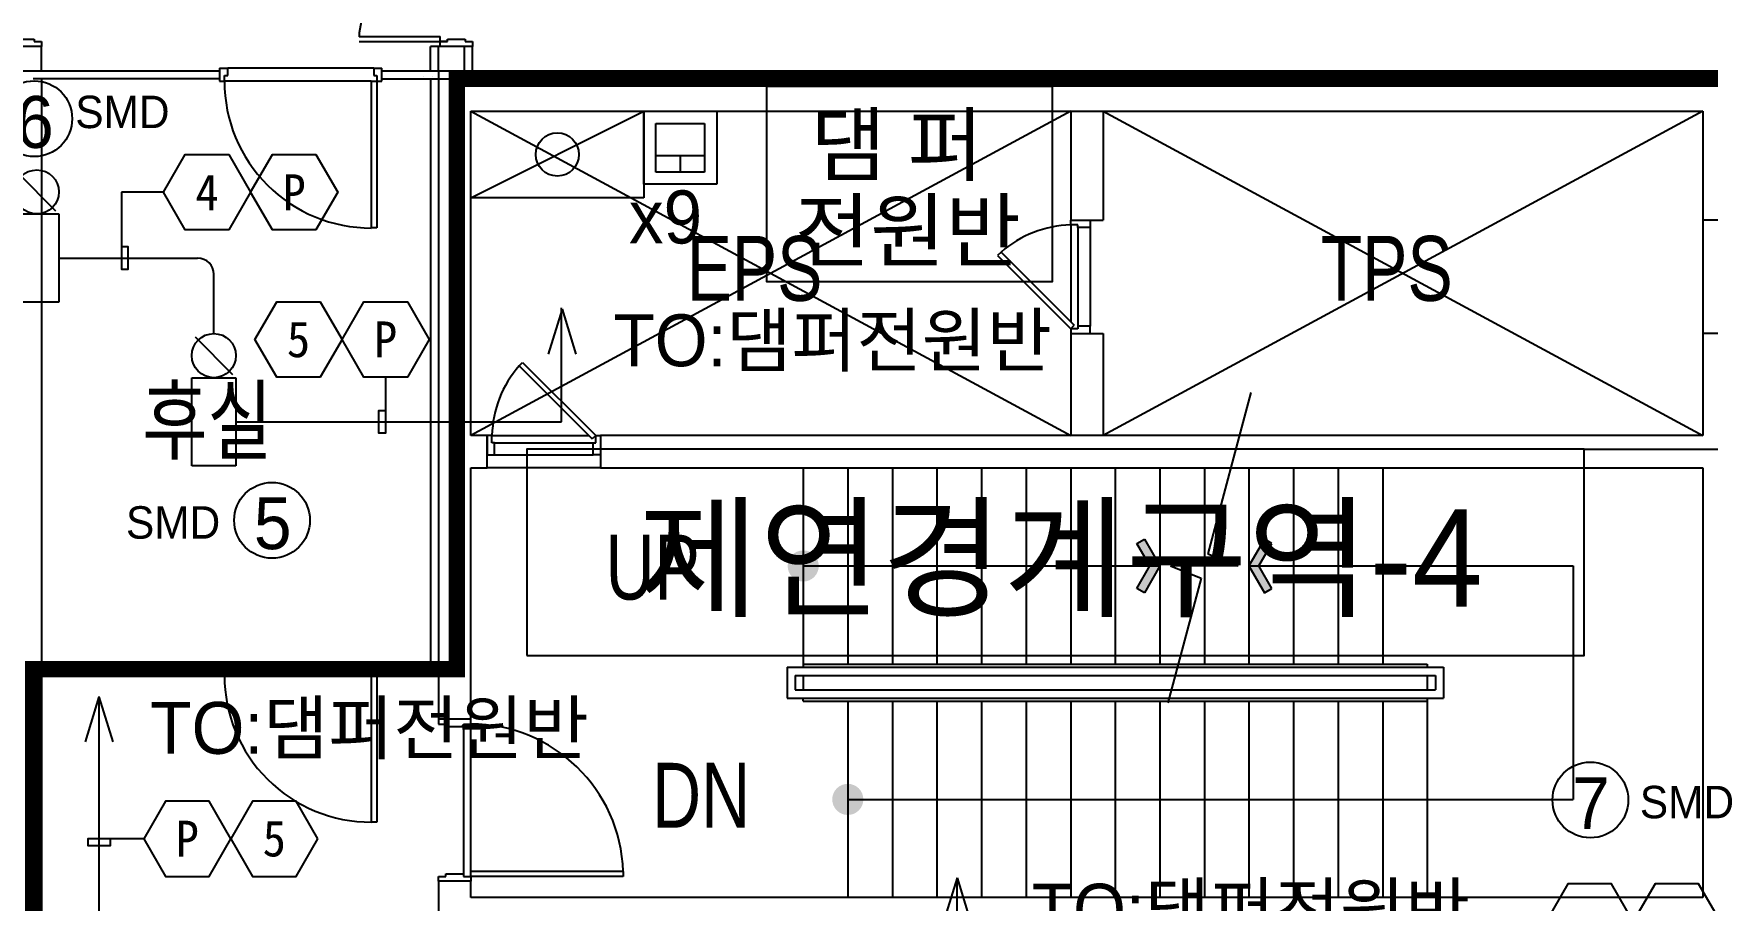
# Model space of a CAD drawing. Header units: millimetres. Extents: x 118559 to 211622, y 1329 to 63037.
# Drawn here: x 177131 to 187459, y 39376 to 44724 of the extents above; entities that cross this region are included whole.
import ezdxf
from ezdxf.enums import TextEntityAlignment as Align

# ---------------------------------------------------------------- set-up
doc = ezdxf.new("R2010")
doc.units = ezdxf.units.MM
doc.header["$LTSCALE"] = 120
doc.linetypes.add('HIDDENX2', pattern=[0.75, 0.5, -0.25])
for name, color, linetype in [('1구역', 41, 'Continuous'), ('ARCH', 9, 'Continuous'), ('DAMPER', 2, 'Continuous'), ('duct-si', 7, 'Continuous'), ('fire', 2, 'Continuous'), ('fire-l', 4, 'Continuous'), ('FIRE-NOTE', 7, 'Continuous'), ('SMD', 50, 'Continuous'), ('smd-f', 2, 'Continuous')]:
    doc.layers.add(name, color=color, linetype=linetype)
doc.styles.add('GHD', font='')
doc.styles.add('ghs', font='')
doc.styles.add('TT', font='')
doc.styles.add('돋움', font='')
doc.styles.get('GHD').set_extended_font_data('Dotum')
doc.styles.get('ghs').set_extended_font_data('Dotum')
doc.styles.get('TT').set_extended_font_data('Dotum')
doc.styles.get('돋움').set_extended_font_data('DotumChe')

# ---------------------------------------------------------------- blocks, each defined once
blk = doc.blocks.new('A$C3A4B6F19')
at = {"layer": 'fire'}
for p, q in [((0, 0), (0, 489)), ((0, 489), (978, 489)), ((978, 489), (0, 0)), ((978, 489), (978, 0)), ((978, 0), (0, 0))]:
    blk.add_line(p, q, dxfattribs=at)
blk.add_circle((489, 244.5), 122.2, dxfattribs=at)
blk = doc.blocks.new('e-22-1')
at = {"layer": 'DAMPER'}
blk.add_line((-5, 1), (-1, 1), dxfattribs=at)
at = {"layer": 'fire'}
for p, q in [((-5, -1), (-5, 1)), ((-1, 1), (-1, -1)), ((0.85, 0.85), (-0.85, -0.85)), ((-1, -1), (-5, -1))]:
    blk.add_line(p, q, dxfattribs=at)
blk.add_circle((0, 0), 1, dxfattribs=at)
blk = doc.blocks.new('e-31')
at = {"layer": 'fire'}
for p, q in [((-1.5, 0), (-1.5, 3)), ((-1.5, 3), (1.5, 3)), ((1.5, 3), (1.5, 0)), ((-1, 0.5), (-1, 2.5)), ((-1, 2.5), (1, 2.5)), ((0, 1.833), (0, 2.5)), ((1, 2.5), (1, 0.5)), ((-1, 1.833), (1, 1.833)), ((1.5, 0), (-1.5, 0)), ((1, 0.5), (-1, 0.5))]:
    blk.add_line(p, q, dxfattribs=at)

msp = doc.modelspace()

# ---------------------------------------------------------------- hatches: boundary and pattern name
at = {"layer": 'ARCH'}
h = msp.add_hatch(color=9, dxfattribs=at)
edge = h.paths.add_edge_path()
edge.add_arc((181880.1, 41439.2), 96, 360, 540)
edge.add_arc((181880.1, 41439.2), 96, 540, 720)
h = msp.add_hatch(color=9, dxfattribs=at)
edge = h.paths.add_edge_path()
edge.add_arc((181880.1, 41439.2), 96, 360, 540)
edge.add_arc((181880.1, 41439.2), 96, 540, 720)
for points in [[(183984.7, 41274), (183938.5, 41300.7), (184018.5, 41439.2), (183938.5, 41577.8), (183984.7, 41604.4), (184080.1, 41439.2)], [(183984.7, 41274), (183938.5, 41300.7), (184018.5, 41439.2), (183938.5, 41577.8), (183984.7, 41604.4), (184080.1, 41439.2)], [(184725.5, 41274), (184771.6, 41300.7), (184691.6, 41439.2), (184771.6, 41577.8), (184725.5, 41604.4), (184630.1, 41439.2)], [(184725.5, 41274), (184771.6, 41300.7), (184691.6, 41439.2), (184771.6, 41577.8), (184725.5, 41604.4), (184630.1, 41439.2)]]:
    msp.add_hatch(color=9, dxfattribs=at).paths.add_polyline_path(points)
h = msp.add_hatch(color=9, dxfattribs=at)
edge = h.paths.add_edge_path()
edge.add_arc((182155.1, 39999.2), 96, 360, 540)
edge.add_arc((182155.1, 39999.2), 96, 540, 720)
h = msp.add_hatch(color=9, dxfattribs=at)
edge = h.paths.add_edge_path()
edge.add_arc((182155.1, 39999.2), 96, 360, 540)
edge.add_arc((182155.1, 39999.2), 96, 540, 720)

# ---------------------------------------------------------------- linework, layer by layer
at = {"layer": '1구역', "color": 4, "linetype": 'HIDDENX2', "ltscale": 7, "const_width": 100, "elevation": 0}
msp.add_lwpolyline([(177130.1, 40802.5), (179743.5, 40802.5), (179743.4, 44444), (194080.1, 44444.2), (194080.1, 46185.5), (200110.1, 46185.5), (200110.1, 52274.1), (160991.4, 52274.1), (160991.4, 42084.2), (169430.1, 42084.2), (169430.1, 35944.2), (167230.1, 35944.2), (167230.1, 31994.2), (177130, 31994.2), (177130.1, 40802.5)], dxfattribs=at)
at = {"layer": 'ARCH', "color": 9}
for p, q in [((177180.1, 44644.2, 0), (176920.1, 44644.2, 0)), ((177025.1, 44689.2, 0), (177135.1, 44689.2, 0)), ((177025.1, 44689.2, 0), (177135.1, 44689.2, 0)), ((177135.1, 44689.2, 0), (177135.1, 44674.2, 0)), ((177135.1, 44689.2, 0), (177135.1, 44674.2, 0)), ((177135.1, 44674.2, 0), (177180.1, 44674.2, 0)), ((177135.1, 44674.2, 0), (177180.1, 44674.2, 0)), ((177180.1, 44674.2, 0), (177180.1, 44644.2, 0)), ((177180.1, 44674.2, 0), (177180.1, 44644.2, 0)), ((177180.1, 44494.2, 0), (177180.1, 44644.2, 0)), ((179140.1, 44704.2, 0), (179640.1, 44704.2, 0)), ((179140.1, 44704.2, 0), (179640.1, 44704.2, 0)), ((179140.1, 44674.2, 0), (179640.1, 44674.2, 0)), ((179140.1, 44674.2, 0), (179640.1, 44674.2, 0)), ((179580.1, 44494.2, 0), (179580.1, 44644.2, 0)), ((179840.1, 44644.2, 0), (179580.1, 44644.2, 0)), ((179630.1, 44494.2, 0), (179630.1, 44644.2, 0)), ((179640.1, 44644.2, 0), (179640.1, 44704.2, 0)), ((179640.1, 44644.2, 0), (179640.1, 44674.2, 0)), ((179640.1, 44674.2, 0), (179685.1, 44674.2, 0)), ((179640.1, 44674.2, 0), (179685.1, 44674.2, 0)), ((179685.1, 44674.2, 0), (179640.1, 44674.2, 0)), ((179685.1, 44674.2, 0), (179685.1, 44689.2, 0)), ((179685.1, 44689.2, 0), (179795.1, 44689.2, 0)), ((179685.1, 44674.2, 0), (179685.1, 44689.2, 0)), ((179685.1, 44689.2, 0), (179795.1, 44689.2, 0)), ((179790.1, 44494.2, 0), (179790.1, 44644.2, 0)), ((179795.1, 44689.2, 0), (179795.1, 44674.2, 0)), ((179795.1, 44689.2, 0), (179795.1, 44674.2, 0)), ((179795.1, 44674.2, 0), (179840.1, 44674.2, 0)), ((179795.1, 44674.2, 0), (179840.1, 44674.2, 0)), ((179840.1, 44674.2, 0), (179840.1, 44644.2, 0)), ((179840.1, 44674.2, 0), (179840.1, 44644.2, 0)), ((179840.1, 44494.2, 0), (179840.1, 44644.2, 0)), ((176330.1, 44494.2, 0), (178280.1, 44494.2, 0)), ((178280.1, 44444.2, 0), (177130.1, 44444.1, 0)), ((177180.1, 44444.2, 0), (177180.1, 31994.2, 0)), ((178280.1, 44509.2, 0), (178280.1, 44429.2, 0)), ((178280.1, 44509.2, 0), (178329.9, 44509.2, 0)), ((178280.1, 44494.2, 0), (178280.1, 44444.2, 0)), ((178280.1, 44429.2, 0), (178309.4, 44429.2, 0)), ((178309.4, 44465.1, 0), (178329.9, 44465.1, 0)), ((178309.4, 44429.2, 0), (178309.4, 44465.1, 0)), ((178309.4, 44465.1, 0), (178329.9, 44465.1, 0)), ((179215.4, 44429.2, 0), (178309.4, 44429.2, 0)), ((178329.9, 44465.1, 0), (178329.9, 44509.2, 0)), ((179230.2, 44509.2, 0), (178329.9, 44509.2, 0)), ((179215.4, 44429.2, 0), (179215.4, 43524, 0)), ((179215.4, 44429.2, 0), (179250.7, 44429.2, 0)), ((179230.2, 44509.2, 0), (179230.2, 44465.1, 0)), ((179230.2, 44509.2, 0), (179280.1, 44509.2, 0)), ((179230.2, 44465.1, 0), (179250.7, 44465.1, 0)), ((179250.7, 44465.1, 0), (179250.7, 44429.2, 0)), ((179250.7, 44429.2, 0), (179280.1, 44429.2, 0)), ((179250.7, 44429.2, 0), (179250.7, 43524, 0)), ((179280.1, 44429.2, 0), (179280.1, 44509.2, 0)), ((179280.1, 44494.2, 0), (192330.1, 44494.2, 0)), ((179280.1, 44444.2, 0), (179280.1, 44494.2, 0)), ((179280.1, 44444.2, 0), (179280.1, 44494.2, 0)), ((179280.1, 44444.1, 0), (189655.1, 44444.1, 0)), ((179540.1, 44459.2, 0), (179540.1, 44459.2, 0)), ((179580.1, 44444.1, 0), (179580.1, 40844.2, 0)), ((179590.1, 44459.2, 0), (179590.1, 44459.2, 0)), ((179590.1, 44459.2, 0), (179590.1, 44459.2, 0)), ((179630.1, 44494.2, 0), (179630.1, 44444.2, 0)), ((179630.1, 44444.2, 0), (179630.1, 40944.2, 0)), ((187630.1, 44444.2, 0), (182530.1, 44444.2, 0)), ((179830.1, 44244.2, 0), (187430.1, 44244.3, 0)), ((179830.1, 42244.2, 0), (179830.1, 44244.2, 0)), ((183530.3, 44244.3, 0), (179830.3, 42244.2, 0)), ((179830.3, 44244.3, 0), (183530.3, 42244.2, 0)), ((183530.3, 44244.3, 0), (179830.3, 42244.2, 0)), ((179830.3, 44244.3, 0), (183530.3, 42244.2, 0)), ((183530.1, 44244.2, 0), (183530.1, 43572.9, 0)), ((183730.1, 44244.2, 0), (183730.1, 43572.9, 0)), ((187430.3, 44244.3, 0), (183730.3, 42244.2, 0)), ((183730.3, 44244.3, 0), (187430.3, 42244.2, 0)), ((187430.3, 44244.3, 0), (183730.3, 42244.2, 0)), ((183730.3, 44244.3, 0), (187430.3, 42244.2, 0)), ((187430.1, 44244.3, 0), (187430.1, 42244.2, 0)), ((179250.7, 43524, 0), (179215.4, 43524, 0)), ((183530.1, 43572.9, 0), (183730.1, 43572.9, 0)), ((183530.1, 43572.9, 0), (183650.1, 43572.9, 0)), ((183530.1, 43542.9, 0), (183530.1, 43572.9, 0)), ((183530.1, 43542.9, 0), (183530.1, 42945.5, 0)), ((183575.1, 43542.9, 0), (183530.1, 43542.9, 0)), ((183575.1, 43527.9, 0), (183575.1, 43542.9, 0)), ((183575.1, 43527.9, 0), (183575.1, 42917.9, 0)), ((183650.1, 43527.9, 0), (183575.1, 43527.9, 0)), ((183650.1, 43572.9, 0), (183650.1, 43527.9, 0)), ((183650.1, 43527.9, 0), (183650.1, 42917.9, 0)), ((187629.9, 43572.9, 0), (187429.9, 43572.9, 0)), ((187630.1, 43572.9, 0), (187429.9, 43572.9, 0)), ((183100.7, 43375.8, 0), (183079.4, 43354.6, 0)), ((183100.7, 43375.8, 0), (183551.4, 42924.2, 0)), ((183079.4, 43354.6, 0), (183530.1, 42902.9, 0)), ((183530.1, 42902.9, 0), (183551.4, 42924.2, 0)), ((183575.1, 42902.9, 0), (183530.1, 42902.9, 0)), ((183530.1, 42902.9, 0), (183530.1, 42872.9, 0)), ((183530.1, 42872.9, 0), (183530.1, 42244.2, 0)), ((183530.1, 42872.9, 0), (183730.1, 42872.9, 0)), ((183530.1, 42872.9, 0), (183650.1, 42872.9, 0)), ((183650.1, 42917.9, 0), (183575.1, 42917.9, 0)), ((183575.1, 42917.9, 0), (183575.1, 42902.9, 0)), ((183650.1, 42872.9, 0), (183650.1, 42917.9, 0)), ((183730.1, 42872.9, 0), (183730.1, 42244.2, 0)), ((187629.9, 42872.9, 0), (187429.9, 42872.9, 0)), ((187630.1, 42872.9, 0), (187429.9, 42872.9, 0)), ((180127.1, 42673.6, 0), (180148.4, 42694.9, 0)), ((180127.1, 42673.6, 0), (180148.4, 42694.9, 0)), ((180127.1, 42673.6, 0), (180578.8, 42222.9, 0)), ((180127.1, 42673.6, 0), (180578.8, 42222.9, 0)), ((180148.4, 42694.9, 0), (180600.1, 42244.2, 0)), ((180148.4, 42694.9, 0), (180600.1, 42244.2, 0)), ((184641.6, 42508.7, 0), (184375.3, 41514.8, 0)), ((184641.6, 42508.7, 0), (184375.3, 41514.8, 0)), ((179930.1, 42244.2, 0), (179830.1, 42244.2, 0)), ((179830.3, 42244.2, 0), (179830.1, 42244.2, 0)), ((179930.1, 42244.2, 0), (179830.1, 42244.2, 0)), ((179930.1, 42044.2, 0), (179930.1, 42244.2, 0)), ((179930.1, 42244.2, 0), (179930.1, 42124.2, 0)), ((179960.1, 42244.2, 0), (179930.1, 42244.2, 0)), ((179930.1, 42244.2, 0), (179930.1, 42124.2, 0)), ((179960.1, 42244.2, 0), (179930.1, 42244.2, 0)), ((179960.1, 42244.2, 0), (180557.5, 42244.2, 0)), ((179960.1, 42199.2, 0), (179960.1, 42244.2, 0)), ((179960.1, 42244.2, 0), (180557.5, 42244.2, 0)), ((179960.1, 42199.2, 0), (179960.1, 42244.2, 0)), ((180600.1, 42244.2, 0), (180578.8, 42222.9, 0)), ((180600.1, 42244.2, 0), (180578.8, 42222.9, 0)), ((180600.1, 42199.2, 0), (180600.1, 42244.2, 0)), ((180600.1, 42244.2, 0), (180630.1, 42244.2, 0)), ((180600.1, 42199.2, 0), (180600.1, 42244.2, 0)), ((180600.1, 42244.2, 0), (180630.1, 42244.2, 0)), ((187430.1, 42244.2, 0), (180630.1, 42244.2, 0)), ((180630.1, 42244.2, 0), (180630.1, 42044.2, 0)), ((180630.1, 42244.2, 0), (180630.1, 42124.2, 0)), ((180630.1, 42244.2, 0), (180630.1, 42124.2, 0)), ((179975.1, 42199.2, 0), (179960.1, 42199.2, 0)), ((179975.1, 42199.2, 0), (179960.1, 42199.2, 0)), ((179975.1, 42199.2, 0), (180585.1, 42199.2, 0)), ((179975.1, 42124.2, 0), (179975.1, 42199.2, 0)), ((179975.1, 42199.2, 0), (180585.1, 42199.2, 0)), ((179975.1, 42124.2, 0), (179975.1, 42199.2, 0)), ((180585.1, 42124.2, 0), (180585.1, 42199.2, 0)), ((180585.1, 42199.2, 0), (180600.1, 42199.2, 0)), ((180585.1, 42124.2, 0), (180585.1, 42199.2, 0)), ((180585.1, 42199.2, 0), (180600.1, 42199.2, 0)), ((179830.1, 40494.2, 0), (179830.1, 42044.2, 0)), ((179830.1, 42044.2, 0), (179930.1, 42044.2, 0)), ((179830.1, 40494.2, 0), (179830.1, 42044.2, 0)), ((179930.1, 42124.2, 0), (179975.1, 42124.2, 0)), ((179930.1, 42124.2, 0), (179975.1, 42124.2, 0)), ((180630.1, 42044.2, 0), (179930.1, 42044.2, 0)), ((180630.1, 42044.2, 0), (179930.1, 42044.2, 0)), ((179975.1, 42124.2, 0), (180585.1, 42124.2, 0)), ((179975.1, 42124.2, 0), (180585.1, 42124.2, 0)), ((180630.1, 42124.2, 0), (180585.1, 42124.2, 0)), ((180630.1, 42124.2, 0), (180585.1, 42124.2, 0)), ((180630.1, 42044.2, 0), (187430.1, 42044.2, 0)), ((181880.1, 42044.2, 0), (181880.1, 40814.2, 0)), ((181880.1, 42044.2, 0), (181880.1, 40814.2, 0)), ((182155.1, 42044.2, 0), (182155.1, 40834.2, 0)), ((182155.1, 42044.2, 0), (182155.1, 40834.2, 0)), ((182430.1, 42044.2, 0), (182430.1, 40834.2, 0)), ((182430.1, 42044.2, 0), (182430.1, 40834.2, 0)), ((182705.1, 42044.2, 0), (182705.1, 40834.2, 0)), ((182705.1, 42044.2, 0), (182705.1, 40834.2, 0)), ((182980.1, 42044.2, 0), (182980.1, 40834.2, 0)), ((182980.1, 42044.2, 0), (182980.1, 40834.2, 0)), ((183255.1, 42044.2, 0), (183255.1, 40834.2, 0)), ((183255.1, 42044.2, 0), (183255.1, 40834.2, 0)), ((183530.1, 42044.2, 0), (183530.1, 40834.2, 0)), ((183530.1, 42044.2, 0), (183530.1, 40834.2, 0)), ((183805.1, 42044.2, 0), (183805.1, 40834.2, 0)), ((183805.1, 42044.2, 0), (183805.1, 40834.2, 0)), ((184080.1, 42044.2, 0), (184080.1, 40834.2, 0)), ((184080.1, 42044.2, 0), (184080.1, 40834.2, 0)), ((184355.1, 42044.2, 0), (184355.1, 40834.2, 0)), ((184355.1, 42044.2, 0), (184355.1, 40834.2, 0)), ((184630.1, 42044.2, 0), (184630.1, 40834.2, 0)), ((184630.1, 42044.2, 0), (184630.1, 40834.2, 0)), ((184905.1, 42044.2, 0), (184905.1, 40834.2, 0)), ((184905.1, 42044.2, 0), (184905.1, 40834.2, 0)), ((185180.1, 42044.2, 0), (185180.1, 40834.2, 0)), ((185180.1, 42044.2, 0), (185180.1, 40834.2, 0)), ((185455.1, 42044.2, 0), (185455.1, 40834.2, 0)), ((185455.1, 42044.2, 0), (185455.1, 40834.2, 0)), ((187430.1, 42044.2, 0), (187430.1, 39394.2, 0)), ((183938.5, 41577.8, 0), (183984.7, 41604.4, 0)), ((183938.5, 41577.8, 0), (183984.7, 41604.4, 0)), ((184018.5, 41439.2, 0), (183938.5, 41577.8, 0)), ((184018.5, 41439.2, 0), (183938.5, 41577.8, 0)), ((183984.7, 41604.4, 0), (184080.1, 41439.2, 0)), ((183984.7, 41604.4, 0), (184080.1, 41439.2, 0)), ((184725.5, 41604.4, 0), (184630.1, 41439.2, 0)), ((184725.5, 41604.4, 0), (184630.1, 41439.2, 0)), ((184691.6, 41439.2, 0), (184771.6, 41577.8, 0)), ((184691.6, 41439.2, 0), (184771.6, 41577.8, 0)), ((184771.6, 41577.8, 0), (184725.5, 41604.4, 0)), ((184771.6, 41577.8, 0), (184725.5, 41604.4, 0)), ((181880.1, 41439.2, 0), (184080.1, 41439.2, 0)), ((181880.1, 41439.2, 0), (184080.1, 41439.2, 0)), ((183938.5, 41300.7, 0), (184018.5, 41439.2, 0)), ((183938.5, 41300.7, 0), (184018.5, 41439.2, 0)), ((184080.1, 41439.2, 0), (183984.7, 41274, 0)), ((184080.1, 41439.2, 0), (183984.7, 41274, 0)), ((184563.7, 41439.2, 0), (184146.4, 41439.2, 0)), ((184146.4, 41439.2, 0), (184334.8, 41363.6, 0)), ((184563.7, 41439.2, 0), (184146.4, 41439.2, 0)), ((184146.4, 41439.2, 0), (184334.8, 41363.6, 0)), ((184375.3, 41514.8, 0), (184563.7, 41439.2, 0)), ((184375.3, 41514.8, 0), (184563.7, 41439.2, 0)), ((184630.1, 41439.2, 0), (186630.1, 41439.2, 0)), ((184630.1, 41439.2, 0), (186630.1, 41439.2, 0)), ((184630.1, 41439.2, 0), (184725.5, 41274, 0)), ((184630.1, 41439.2, 0), (184725.5, 41274, 0)), ((184771.6, 41300.7, 0), (184691.6, 41439.2, 0)), ((184771.6, 41300.7, 0), (184691.6, 41439.2, 0)), ((186630.1, 41439.2, 0), (186630.1, 39999.2, 0)), ((186630.1, 41439.2, 0), (186630.1, 39999.2, 0)), ((184334.8, 41363.6, 0), (184129.1, 40595.8, 0)), ((184334.8, 41363.6, 0), (184129.1, 40595.8, 0)), ((183984.7, 41274, 0), (183938.5, 41300.7, 0)), ((183984.7, 41274, 0), (183938.5, 41300.7, 0)), ((184725.5, 41274, 0), (184771.6, 41300.7, 0)), ((184725.5, 41274, 0), (184771.6, 41300.7, 0)), ((179630.1, 40944.2, 0), (179630.1, 40494.2, 0)), ((179630.1, 40844.2, 0), (177180.1, 40844.2, 0)), ((179630.1, 40794.2, 0), (177180.1, 40794.2, 0)), ((178280.1, 40844.2, 0), (178280.1, 40764.2, 0)), ((178280.1, 40844.2, 0), (178329.9, 40844.2, 0)), ((178309.4, 40800.1, 0), (178329.9, 40800.1, 0)), ((178309.4, 40764.2, 0), (178309.4, 40800.1, 0)), ((178309.4, 40800.1, 0), (178329.9, 40800.1, 0)), ((178329.9, 40800.1, 0), (178329.9, 40844.2, 0)), ((179230.2, 40844.2, 0), (178329.9, 40844.2, 0)), ((179230.2, 40844.2, 0), (179230.2, 40800.1, 0)), ((179230.2, 40844.2, 0), (179280.1, 40844.2, 0)), ((179230.2, 40800.1, 0), (179250.7, 40800.1, 0)), ((179250.7, 40800.1, 0), (179250.7, 40764.2, 0)), ((179280.1, 40764.2, 0), (179280.1, 40844.2, 0)), ((179280.1, 40779.2, 0), (179280.1, 40829.2, 0)), ((179280.1, 40779.2, 0), (179280.1, 40829.2, 0)), ((181780.1, 40814.2, 0), (185830.1, 40814.2, 0)), ((181780.1, 40814.2, 0), (181780.1, 40624.2, 0)), ((181780.1, 40814.2, 0), (185830.1, 40814.2, 0)), ((181780.1, 40814.2, 0), (181780.1, 40624.2, 0)), ((181880.1, 40834.2, 0), (185730.1, 40834.2, 0)), ((181880.1, 40834.2, 0), (185730.1, 40834.2, 0)), ((185730.1, 40834.2, 0), (185730.1, 40814.2, 0)), ((185730.1, 40834.2, 0), (185730.1, 40814.2, 0)), ((185830.1, 40814.2, 0), (185830.1, 40624.2, 0)), ((185830.1, 40814.2, 0), (185830.1, 40624.2, 0)), ((178280.1, 40764.2, 0), (178309.4, 40764.2, 0)), ((179215.4, 40764.2, 0), (179215.4, 39859, 0)), ((179215.4, 40764.2, 0), (179250.7, 40764.2, 0)), ((179250.7, 40764.2, 0), (179280.1, 40764.2, 0)), ((179250.7, 40764.2, 0), (179250.7, 39859, 0)), ((179630.1, 40694.2, 0), (179630.1, 40494.2, 0)), ((181830.1, 40764.2, 0), (185780.1, 40764.2, 0)), ((181830.1, 40764.2, 0), (181830.1, 40674.2, 0)), ((181830.1, 40764.2, 0), (185780.1, 40764.2, 0)), ((181830.1, 40764.2, 0), (181830.1, 40674.2, 0)), ((181880.1, 40764.2, 0), (181880.1, 40674.2, 0)), ((181880.1, 40764.2, 0), (181880.1, 40674.2, 0)), ((185730.1, 40764.2, 0), (185730.1, 40674.2, 0)), ((185730.1, 40764.2, 0), (185730.1, 40674.2, 0)), ((185780.1, 40764.2, 0), (185780.1, 40674.2, 0)), ((185780.1, 40764.2, 0), (185780.1, 40674.2, 0)), ((181780.1, 40624.2, 0), (185830.1, 40624.2, 0)), ((181780.1, 40624.2, 0), (185830.1, 40624.2, 0)), ((181830.1, 40674.2, 0), (185780.1, 40674.2, 0)), ((181830.1, 40674.2, 0), (185780.1, 40674.2, 0)), ((181880.1, 40604.2, 0), (181880.1, 40624.2, 0)), ((181880.1, 40604.2, 0), (181880.1, 40624.2, 0)), ((181880.1, 40604.2, 0), (185730.1, 40604.2, 0)), ((181880.1, 40604.2, 0), (185730.1, 40604.2, 0)), ((182155.1, 40604.2, 0), (182155.1, 39394.2, 0)), ((182155.1, 40604.2, 0), (182155.1, 39394.2, 0)), ((182430.1, 40604.2, 0), (182430.1, 39394.2, 0)), ((182430.1, 40604.2, 0), (182430.1, 39394.2, 0)), ((182705.1, 40604.2, 0), (182705.1, 39394.2, 0)), ((182705.1, 40604.2, 0), (182705.1, 39394.2, 0)), ((182980.1, 40604.2, 0), (182980.1, 39394.2, 0)), ((182980.1, 40604.2, 0), (182980.1, 39394.2, 0)), ((183255.1, 40604.2, 0), (183255.1, 39394.2, 0)), ((183255.1, 40604.2, 0), (183255.1, 39394.2, 0)), ((183530.1, 40604.2, 0), (183530.1, 39394.2, 0)), ((183530.1, 40604.2, 0), (183530.1, 39394.2, 0)), ((183805.1, 40604.2, 0), (183805.1, 39394.2, 0)), ((183805.1, 40604.2, 0), (183805.1, 39394.2, 0)), ((184080.1, 40604.2, 0), (184080.1, 39394.2, 0)), ((184080.1, 40604.2, 0), (184080.1, 39394.2, 0)), ((184355.1, 40604.2, 0), (184355.1, 39394.2, 0)), ((184355.1, 40604.2, 0), (184355.1, 39394.2, 0)), ((184630.1, 40604.2, 0), (184630.1, 39394.2, 0)), ((184630.1, 40604.2, 0), (184630.1, 39394.2, 0)), ((184905.1, 40604.2, 0), (184905.1, 39394.2, 0)), ((184905.1, 40604.2, 0), (184905.1, 39394.2, 0)), ((185180.1, 40604.2, 0), (185180.1, 39394.2, 0)), ((185180.1, 40604.2, 0), (185180.1, 39394.2, 0)), ((185455.1, 40604.2, 0), (185455.1, 39394.2, 0)), ((185455.1, 40604.2, 0), (185455.1, 39394.2, 0)), ((185730.1, 40624.2, 0), (185730.1, 39394.2, 0)), ((185730.1, 40624.2, 0), (185730.1, 39394.2, 0)), ((179830.1, 40494.2, 0), (179630.1, 40494.2, 0)), ((179830.1, 40494.2, 0), (179630.1, 40494.2, 0)), ((179630.1, 40494.2, 0), (179630.1, 40464.2, 0)), ((179830.1, 40464.2, 0), (179830.1, 40494.2, 0)), ((179630.1, 40464.2, 0), (179675.1, 40464.2, 0)), ((179675.1, 40464.2, 0), (179675.1, 40449.2, 0)), ((179675.1, 40449.2, 0), (179785.1, 40449.2, 0)), ((179785.1, 40449.2, 0), (179785.1, 40464.2, 0)), ((179785.1, 40464.2, 0), (179830.1, 40464.2, 0)), ((179785.1, 40449.2, 0), (179785.1, 39539.2, 0)), ((179830.1, 39524.2, 0), (179830.1, 40464.2, 0)), ((182155.1, 39999.2, 0), (186630.1, 39999.2, 0)), ((182155.1, 39999.2, 0), (186630.1, 39999.2, 0)), ((179250.7, 39859, 0), (179215.4, 39859, 0)), ((180769.6, 39554.2, 0), (179830.1, 39554.2, 0)), ((179830.1, 39524.2, 0), (179830.1, 39554.2, 0)), ((180769.6, 39554.2, 0), (180769.6, 39524.2, 0)), ((179630.1, 39494.2, 0), (179630.1, 39524.2, 0)), ((179630.1, 39524.2, 0), (179675.1, 39524.2, 0)), ((179830.1, 39494.2, 0), (179630.1, 39494.2, 0)), ((179630.1, 39494.2, 0), (179630.1, 39194.2, 0)), ((179630.1, 39494.2, 0), (179630.1, 39194.2, 0)), ((179830.1, 39494.2, 0), (179630.1, 39494.2, 0)), ((179675.1, 39524.2, 0), (179675.1, 39539.2, 0)), ((179675.1, 39539.2, 0), (179785.1, 39539.2, 0)), ((179785.1, 39539.2, 0), (179785.1, 39524.2, 0)), ((179785.1, 39524.2, 0), (179830.1, 39524.2, 0)), ((180769.6, 39524.2, 0), (179830.1, 39524.2, 0)), ((179830.1, 39524.2, 0), (179830.1, 39494.2, 0)), ((179830.1, 39394.2, 0), (179830.1, 39494.2, 0)), ((179830.1, 39394.2, 0), (179830.1, 39494.2, 0)), ((187430.1, 39394.2, 0), (179830.1, 39394.2, 0))]:
    msp.add_line(p, q, dxfattribs=at)
for centre, radius, start, end in [((179601.8, 44683.6, 0), 462.2, 85.2502, 177.44923), ((179214.1, 44428.6, 0), 904.7, 179.96385, 270.08492), ((183549.5, 42857.6, 0), 685.6, 91.62686, 130.89578), ((180645.4, 42224.8, 0), 685.6, 139.10422, 178.37314), ((180645.4, 42224.8, 0), 685.6, 139.10422, 178.37314), ((179214.1, 40763.6, 0), 904.7, 179.96385, 270.08492), ((179830.1, 39524.2, 0), 940, 1.82712, 90)]:
    msp.add_arc(centre, radius, start, end, dxfattribs=at)
at = {"layer": 'duct-si', "linetype": 'Continuous'}
msp.add_line((186697.4, 42160.3, 0), (187632.4, 42160.3, 0), dxfattribs=at)
at = {"layer": 'duct-si', "linetype": 'Continuous', "elevation": 0}
msp.add_lwpolyline([(180174.8, 40887.8), (186697.4, 40887.8), (186697.4, 42160.3), (180174.8, 42160.3)], close=True, dxfattribs=at)
at = {"layer": 'fire', "color": 2}
msp.add_line((177933.7, 43744.3, 0), (177675.3, 43744.3, 0), dxfattribs=at)
at = {"layer": 'fire', "color": 2, "elevation": 0}
for points in [[(177675.3, 43744.3), (177675.3, 43269), (177716.1, 43269), (177716.1, 43407.9), (177675.3, 43407.9)], [(179303.6, 42603.8), (179303.6, 42259.2), (179262.8, 42259.2), (179262.8, 42398.1), (179303.6, 42398.1)], [(177811.4, 39756.6), (177466.8, 39756.6), (177466.8, 39715.8), (177605.7, 39715.8), (177605.7, 39756.6)]]:
    msp.add_lwpolyline(points, dxfattribs=at)
at = {"layer": 'fire-l', "color": 6, "ltscale": 2}
for p, q in [((177288.2, 43338.4, 0), (178144.1, 43338.4, 0)), ((178244.1, 42872.7, 0), (178244.1, 43238.4, 0)), ((180392.4, 43022.3, 98.6), (180307, 42745.5, 2905.6)), ((180389.4, 42328.7, 0), (180389.4, 43032.1, 0)), ((180392.4, 43022.3, 98.6), (180477.8, 42745.5, 2905.6)), ((178380.1, 42328.7, 0), (180389.4, 42328.7, 0)), ((177535.2, 40631.6, 32.2), (177449.8, 40354.8, 2839.2)), ((177535.2, 40631.6, 32.2), (177620.7, 40354.8, 2839.2)), ((177536.2, 39088.2, 0), (177536.2, 40634.8, 0)), ((182828.9, 39515, 0), (182743.5, 39238.2, 2807)), ((182828.9, 37213.2, 0), (182828.9, 39515, 0)), ((182828.9, 39515, 0), (182914.3, 39238.2, 2807))]:
    msp.add_line(p, q, dxfattribs=at)
at = {"layer": 'fire-l', "color": 1, "elevation": 0}
msp.add_lwpolyline([(181656, 44398.8), (183415.2, 44398.8), (183415.2, 43192.6), (181656, 43192.6)], close=True, dxfattribs=at)
at = {"layer": 'fire-l', "color": 2, "elevation": 0}
for points in [[(177933.7, 43744.3), (178068, 43977), (178336.6, 43977), (178470.9, 43744.3), (178336.6, 43511.7), (178068, 43511.7)], [(178470.9, 43744.3), (178605.2, 43977), (178873.9, 43977), (179008.2, 43744.3), (178873.9, 43511.7), (178605.2, 43511.7)], [(178497.8, 42836.4), (178632.1, 43069), (178900.7, 43069), (179035, 42836.4), (178900.7, 42603.8), (178632.1, 42603.8)], [(179035, 42836.4), (179169.3, 43069), (179437.9, 43069), (179572.2, 42836.4), (179437.9, 42603.8), (179169.3, 42603.8)], [(178348.6, 39756.6), (178214.3, 39989.2), (177945.7, 39989.2), (177811.4, 39756.6), (177945.7, 39524), (178214.3, 39524)], [(178885.8, 39756.6), (178751.5, 39989.2), (178482.9, 39989.2), (178348.6, 39756.6), (178482.9, 39524), (178751.5, 39524)], [(187000.9, 39245.6), (186866.6, 39478.2), (186598, 39478.2), (186463.7, 39245.6), (186598, 39013), (186866.6, 39013)], [(187538.1, 39245.6), (187403.8, 39478.2), (187135.2, 39478.2), (187000.9, 39245.6), (187135.2, 39013), (187403.8, 39013)]]:
    msp.add_lwpolyline(points, close=True, dxfattribs=at)
at = {"layer": 'fire-l', "color": 6, "ltscale": 2}
msp.add_arc((178144.1, 43238.4, 0), 100, 0, 90, dxfattribs=at)
at = {"layer": 'smd-f'}
for centre in [(177136.3, 44198.2), (178603.4, 41720.7, 0), (186736.4, 39995.8)]:
    msp.add_circle(centre, 233.7, dxfattribs=at)

# ---------------------------------------------------------------- block references
at = {"layer": 'fire-l', "xscale": 1.090446640619418, "yscale": 1.090446640619418, "zscale": 1.090446640619418, "rotation": 180}
msp.add_blockref('A$C3A4B6F19', (180896.5, 44244.2, 0), dxfattribs=at)
at = {"layer": 'fire-l', "ltscale": 2, "xscale": 136, "yscale": 136, "zscale": 136, "rotation": 90}
for p in [(177152.2, 43746.4, 0), (178244.1, 42736.7, 0)]:
    msp.add_blockref('e-22-1', p, dxfattribs=at)
at = {"layer": 'FIRE-NOTE', "color": 6, "ltscale": 2, "xscale": 150, "yscale": 150, "zscale": 150, "rotation": 180}
msp.add_blockref('e-31', (181121.5, 44244.2, 0), dxfattribs=at)

# ---------------------------------------------------------------- texts
at = {"layer": 'ARCH', "color": 9, "style": 'GHD', "width": 0.8}
for s, p in [('EPS', (181579.8, 43274.8, 0)), ('EPS', (181579.8, 43274.8, 0)), ('TPS', (185479.8, 43274.8, 0)), ('TPS', (185479.8, 43274.8, 0))]:
    msp.add_text(s, height=400, dxfattribs=at).set_placement(p, align=Align.MIDDLE_CENTER)
for s, p in [('후실', (177802.7, 42137.2, 0)), ('UP', (180660.9, 41232, 0)), ('UP', (180660.9, 41232, 0)), ('DN', (180947.9, 39824.9, 0)), ('DN', (180947.9, 39824.9, 0))]:
    msp.add_text(s, height=400, dxfattribs=at).set_placement(p)
at = {"layer": 'fire', "style": 'ghs'}
for s, p in [('댐 퍼', (181925.5, 43852.6, 0)), ('전원반', (181828.1, 43322, 0))]:
    msp.add_text(s, height=370.75, dxfattribs=at).set_placement(p)
at = {"layer": 'fire', "style": '돋움'}
for s, p in [('4', (178202.3, 43744.3, 0)), ('P', (178739.5, 43744.3, 0)), ('5', (178766.4, 42836.4, 0)), ('P', (179303.6, 42836.4, 0)), ('P', (178080, 39756.6, 0)), ('5', (178617.2, 39756.6, 0))]:
    msp.add_text(s, height=222.4, dxfattribs=at).set_placement(p, align=Align.MIDDLE)
at = {"layer": 'FIRE-NOTE', "color": 6, "linetype": 'Continuous', "style": 'TT'}
msp.add_text('제연경계구역-4', height=600, dxfattribs=at).set_placement((183464.6, 41487.8, 0), align=Align.MIDDLE_CENTER)
at = {"layer": 'SMD', "style": 'ghs'}
msp.add_text('x9', height=327.13, dxfattribs=at).set_placement((180804.6, 43428.4))
at = {"layer": 'smd-f', "style": 'TT'}
for s, p in [('6', (177140.1, 44178.2)), ('TO:댐퍼전원반', (182061.3, 42834.6, -1304.9)), ('5', (178607.1, 41700.7, 0)), ('TO:댐퍼전원반', (179204.2, 40443.8, -1371.3)), ('7', (186740.1, 39975.9)), ('TO:댐퍼전원반', (184642.2, 39322.4, -1453.4))]:
    msp.add_text(s, height=320, dxfattribs=at).set_placement(p, align=Align.MIDDLE)
at = {"layer": 'smd-f', "style": 'ghs'}
for p in [(177389.5, 44140.1, 0), (177702.1, 41607.6, 0), (187041.3, 39882.9)]:
    msp.add_text('SMD', height=200, dxfattribs=at).set_placement(p)

doc.saveas('drawing.dxf')
